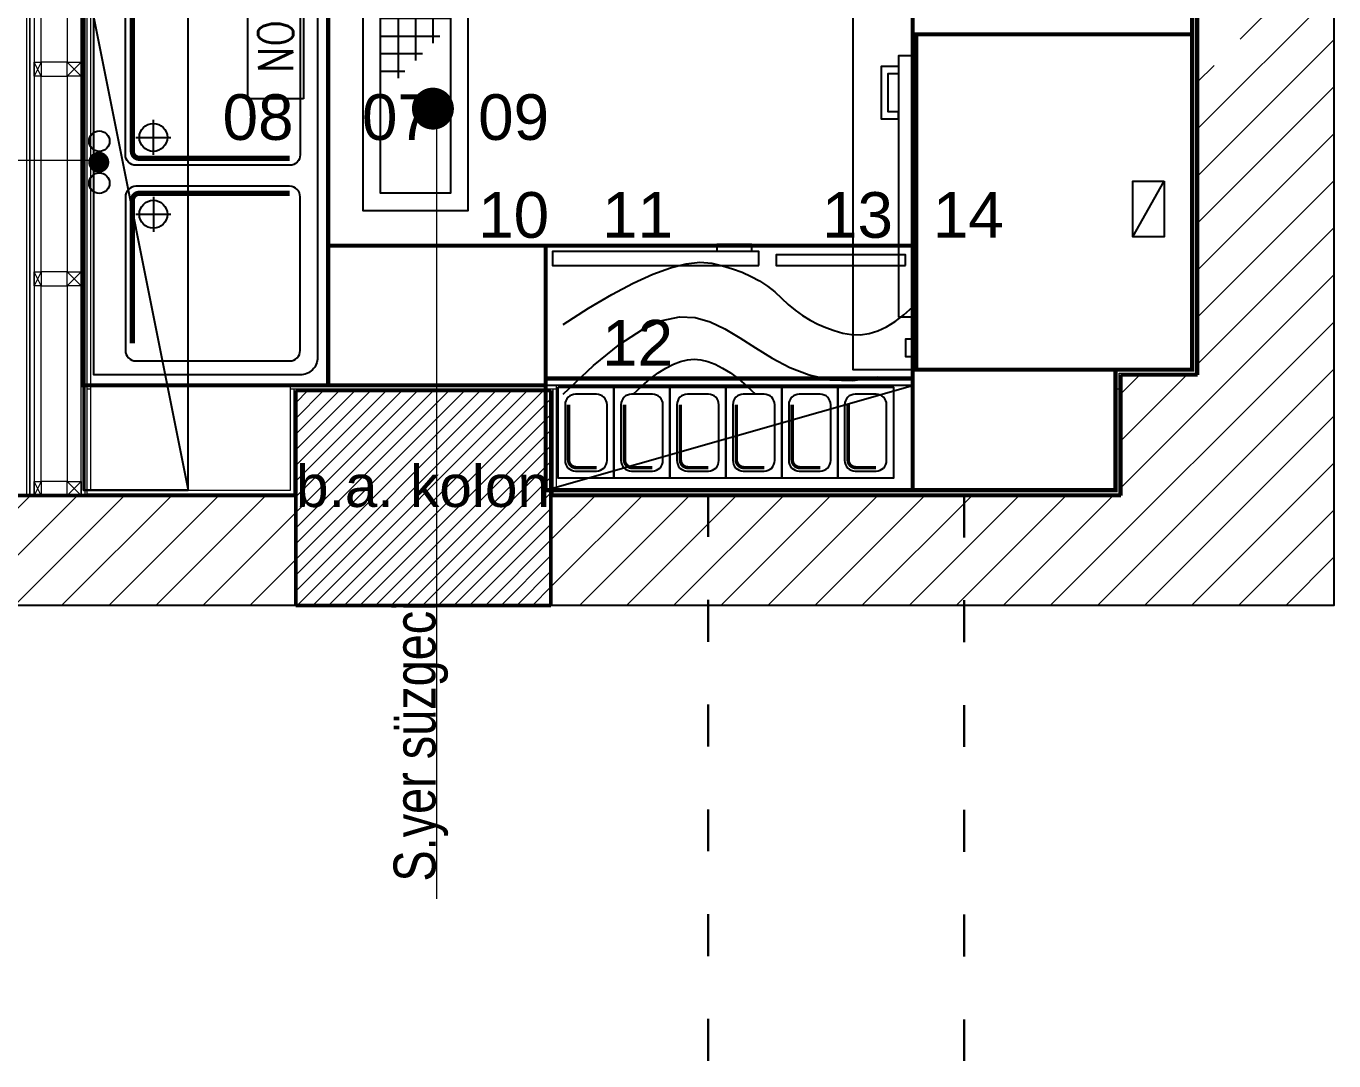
# Model space of a CAD drawing. Header units: millimetres. Extents: x 54215 to 67697, y 23496 to 56611.
# Drawn here: x 61537.2 to 61911.4, y 44477 to 44773.2 of the extents above; entities that cross this region are included whole.
import ezdxf
from ezdxf.enums import TextEntityAlignment as Align

# ---------------------------------------------------------------- set-up
doc = ezdxf.new("R2010")
doc.units = ezdxf.units.MM
doc.linetypes.add('ACAD_ISO03W100', pattern=[30, 12, -18])
doc.linetypes.add('DASHDOT', pattern=[1, 0.5, -0.25, 0, -0.25])
for name, color, linetype, lineweight in [('- 0.09', 9, 'Continuous', 9), ('- 0.30', 6, 'Continuous', 30), ('- 0.50', 30, 'Continuous', 50), ('DUVAR', 1, 'Continuous', 40), ('no3_duvar kaplama', 8, 'Continuous', 0), ('no3_kutu profil gorunus', 8, 'Continuous', 0), ('no3_kutuprofil kesit', 74, 'Continuous', 18), ('no3_yazı sıhhi tesisat', 172, 'Continuous', 0), ('YAZI', 8, 'Continuous', 13)]:
    doc.layers.add(name, color=color, linetype=linetype, lineweight=lineweight)
for name, color, linetype in [('-DWG_ANA', 7, 'Continuous'), ('-DWG_DETAY1', 7, 'Continuous'), ('-DWG_DETAY2', 7, 'Continuous'), ('NO', 4, 'Continuous'), ('NO-C', 7, 'Continuous'), ('PLAN', 7, 'Continuous'), ('S2000-019 Su Tes İşaretler', 5, 'Continuous'), ('SIH', 4, 'Continuous'), ('wall', 4, 'Continuous')]:
    doc.layers.add(name, color=color, linetype=linetype)
doc.layers.add('0 rölöve', color=7, linetype='Continuous', true_color=0xf1380e)
doc.layers.add('no3_alçıpan kesit', color=7, linetype='Continuous', lineweight=20, true_color=0xf5003d)
doc.styles.add('lst_area', font='arial.ttf')
doc.styles.add('ROMANS', font='romans.shx', dxfattribs={"width": 0.8})
doc.styles.get("Standard").update_dxf_attribs({"font": 'arial.ttf'})
doc.styles.add('YAZI', font='arial.ttf', dxfattribs={"width": 0.8, "height": 0.6})
doc.linetypes.add('{ -E- }', pattern='A,4,-0.75,["E",Standard,S=0.15,R=0,X=-0.05,Y=-0.07],-0.75', length=5.5)

# ---------------------------------------------------------------- blocks, each defined once
blk = doc.blocks.new('asmakatplanblok')
at = {"layer": '- 0.09'}
h = blk.add_hatch(dxfattribs=at)
h.set_pattern_fill('ANSI31', color=256)
h.set_pattern_definition([(45, (61649.389, 25204.291), (-2.245064, 2.245064), [])])
h.paths.add_polyline_path([(62945, 26874.28), (62872, 26874.28), (62872, 26812.78), (62945, 26812.78)])
h.paths.add_polyline_path([(63630.5, 26869.78), (63557, 26869.78), (63557, 26808.28), (63630.5, 26808.28)])
h.paths.add_polyline_path([(64212, 26868.78), (64138.5, 26868.78), (64138.5, 26807.28), (64212, 26807.28)])
h.paths.add_polyline_path([(64209, 26081.28), (64136, 26081.28), (64136, 26019.78), (64209, 26019.78)])
h.paths.add_polyline_path([(63630.5, 26082.28), (63557.5, 26082.28), (63557.5, 26020.78), (63630.5, 26020.78)])
h.paths.add_polyline_path([(62945, 26076.28), (62872, 26076.28), (62872, 26014.78), (62945, 26014.78)])
h = blk.add_hatch(dxfattribs=at)
h.set_pattern_fill('ANSI31', color=256, scale=3)
h.set_pattern_definition([(45, (61649.389, 25204.291), (-6.735192, 6.735192), [])])
h.paths.add_polyline_path([(64394, 26197.68), (64394, 26174.39), (64406.24, 26174.39), (64406.24, 26197.68)])
h.paths.add_polyline_path([(64138.5, 26868.78), (63630.5, 26869.78), (63630.5, 26835.78), (64138.5, 26835.78)])
h.paths.add_polyline_path([(62945, 26019.78), (64136, 26019.78), (64136, 26051.28), (63630.5, 26051.28), (63630.5, 26020.78), (63557.5, 26020.78), (63557.5, 26051.28), (62945, 26051.28)])
h.paths.add_polyline_path([(63557, 26868.78), (62945, 26868.78), (62945, 26834.78), (63557, 26834.78)])
h.paths.add_polyline_path([(64209, 26019.78), (64433.02, 26019.78), (64433.02, 26868.78), (64212, 26868.78), (64212, 26831.78), (64347.5, 26831.78), (64347.5, 26823.28), (64394, 26823.28), (64394, 26085.78), (64372.06, 26085.78), (64372.06, 26051.28), (64209, 26051.28)])
at = {"layer": '- 0.30', "linetype": 'ACAD_ISO03W100'}
blk.add_lwpolyline([(64253.99, 25889.41), (64253.99, 26051.28), (64327.28, 26051.28), (64327.28, 25889.41)], dxfattribs=at)
at = {"layer": '- 0.50'}
for p, q in [((64394, 26823.28), (64394, 26085.78)), ((64372.06, 26051.28), (64372.06, 26085.78)), ((64372.06, 26085.78), (64394, 26085.78)), ((64136, 26019.78), (64136, 26081.28)), ((64136, 26081.28), (64209, 26081.28)), ((64209, 26081.28), (64209, 26019.78)), ((63630.5, 26051.28), (64136, 26051.28)), ((64209, 26051.28), (64372.06, 26051.28)), ((64136, 26019.78), (64209, 26019.78))]:
    blk.add_line(p, q, dxfattribs=at)
at = {"layer": '0 rölöve'}
blk.add_lwpolyline([(64212, 26868.78), (64433.02, 26868.78), (64433.02, 26019.78), (62945, 26019.78)], dxfattribs=at)
at = {"layer": 'no3_alçıpan kesit'}
for p, q in [((64059.95, 26253.88), (64059.95, 26051.28)), ((64061.15, 26255.08), (64061.15, 26051.28))]:
    blk.add_line(p, q, dxfattribs=at)
for points in [[(64074.55, 26051.28), (64074.55, 26290.63)], [(64075.75, 26051.28), (64075.75, 26290.63)], [(64059.95, 26051.28), (64059.95, 26255.08)], [(64059.95, 26051.28), (64059.95, 26255.08)]]:
    blk.add_lwpolyline(points, dxfattribs=at)
at = {"layer": 'no3_duvar kaplama'}
for p, q in [((64392.5, 26087.28), (64392.5, 26714.28)), ((64393.5, 26086.28), (64393.5, 26715.28)), ((64058.95, 26252.88), (64058.95, 26051.28)), ((64370.56, 26082.78), (64370.56, 26087.28)), ((64370.56, 26087.28), (64392.5, 26087.28)), ((64371.56, 26081.78), (64371.56, 26086.28)), ((64371.56, 26086.28), (64393.5, 26086.28)), ((64370.56, 26081.78), (64371.56, 26081.78))]:
    blk.add_line(p, q, dxfattribs=at)
for points in [[(64076.25, 26290.63), (64076.25, 26081.78), (64077.25, 26081.78)], [(64077.25, 26290.63), (64077.25, 26082.78)], [(64076.25, 26081.78), (64076.25, 26051.78), (64135.5, 26051.78), (64135.5, 26081.78)], [(64077.25, 26082.78), (64077.25, 26052.78), (64134.5, 26052.78), (64134.5, 26082.78)], [(64134.5, 26082.78), (64210.5, 26082.78)], [(64134.5, 26081.78), (64210.5, 26081.78)], [(64209.5, 26081.78), (64209.5, 26051.78), (64371.56, 26051.78), (64371.56, 26082.78)], [(64210.5, 26082.78), (64210.5, 26052.78), (64370.56, 26052.78), (64370.56, 26082.78)]]:
    blk.add_lwpolyline(points, dxfattribs=at)
at = {"layer": 'no3_kutu profil gorunus'}
for points in [[(64063.15, 26231.28), (64070.55, 26231.28), (64070.55, 26175.28), (64063.15, 26175.28)], [(64063.15, 26171.28), (64070.55, 26171.28), (64070.55, 26115.28), (64063.15, 26115.28)], [(64063.15, 26111.28), (64070.55, 26111.28), (64070.55, 26055.28), (64063.15, 26055.28)]]:
    blk.add_lwpolyline(points, close=True, dxfattribs=at)
at = {"layer": 'no3_kutuprofil kesit'}
for p, q in [((64063.15, 26175.28), (64061.15, 26171.28)), ((64063.15, 26171.28), (64061.15, 26175.28)), ((64074.55, 26175.28), (64070.55, 26171.28)), ((64074.55, 26171.28), (64070.55, 26175.28)), ((64063.15, 26115.28), (64061.15, 26111.28)), ((64063.15, 26111.28), (64061.15, 26115.28)), ((64074.55, 26115.28), (64070.55, 26111.28)), ((64074.55, 26111.28), (64070.55, 26115.28)), ((64063.15, 26055.28), (64061.15, 26051.28)), ((64063.15, 26051.28), (64061.15, 26055.28)), ((64074.55, 26055.28), (64070.55, 26051.28)), ((64074.55, 26051.28), (64070.55, 26055.28))]:
    blk.add_line(p, q, dxfattribs=at)
for points in [[(64063.15, 26175.28), (64063.15, 26171.28), (64061.15, 26171.28), (64061.15, 26175.28)], [(64074.55, 26175.28), (64074.55, 26171.28), (64070.55, 26171.28), (64070.55, 26175.28)], [(64063.15, 26115.28), (64063.15, 26111.28), (64061.15, 26111.28), (64061.15, 26115.28)], [(64074.55, 26115.28), (64074.55, 26111.28), (64070.55, 26111.28), (64070.55, 26115.28)], [(64063.15, 26055.28), (64063.15, 26051.28), (64061.15, 26051.28), (64061.15, 26055.28)], [(64074.55, 26055.28), (64074.55, 26051.28), (64070.55, 26051.28), (64070.55, 26055.28)]]:
    blk.add_lwpolyline(points, close=True, dxfattribs=at)
at = {"layer": '0 rölöve'}
blk.add_text('b.a. kolon', height=12, dxfattribs=at).set_placement((64136.06, 26047.97))
blk = doc.blocks.new('PIZZA 68 68')
at = {"layer": '-DWG_ANA', "color": 0, "const_width": 1.2}
blk.add_lwpolyline([(-48, 0), (48, 0), (48, -79), (-48, -79)], close=True, dxfattribs=at)
at = {"layer": '-DWG_DETAY1', "color": 0}
for points in [[(-6, -8), (10, -8), (10, -17), (-6, -17)], [(-41.82, -80), (-41.82, -84), (32.91, -84), (32.91, -80)]]:
    blk.add_lwpolyline(points, close=True, dxfattribs=at)
at = {"layer": '-DWG_DETAY2', "color": 0}
for points in [[(10, -17), (-6, -8)], [(39.26, -79), (39.26, -82), (44.26, -82), (44.26, -79)], [(-38.82, -84), (-38.82, -89), (-23.82, -89), (-23.82, -84), (-25.82, -84), (-25.82, -87), (-36.82, -87), (-36.82, -84)]]:
    blk.add_lwpolyline(points, dxfattribs=at)
blk = doc.blocks.new('EK_55R')
at = {"layer": '-DWG_DETAY1', "color": 0}
blk.add_lwpolyline([(22, -7), (-22, -7, 0.414214), (-25, -10), (-25, -54, 0.414214), (-22, -57), (22, -57, 0.414214), (25, -54), (25, -10, 0.414214)], format="xyb", close=True, dxfattribs=at)
at = {"layer": '-DWG_DETAY2', "color": 0, "const_width": 1.5}
blk.add_lwpolyline([(-20, -9), (21, -9, -0.414214), (23, -11), (23, -54)], format="xyb", dxfattribs=at)
at = {"layer": '-DWG_DETAY2', "color": 0}
for points in [[(17, -10), (17, -20)], [(22, -15), (12, -15)]]:
    blk.add_lwpolyline(points, dxfattribs=at)
blk.add_circle((17, -15), 4, dxfattribs=at)
blk = doc.blocks.new('E_120')
at = {"layer": '-DWG_ANA', "color": 0, "const_width": 1.2}
blk.add_lwpolyline([(0, -70), (0, 0), (120, 0), (120, -70)], close=True, dxfattribs=at)
at = {"layer": '-DWG_DETAY1', "color": 0, "linetype": 'Continuous'}
blk.add_lwpolyline([(3, -62), (3, -3), (117, -3), (117, -62, -0.414214), (112, -67), (8, -67, -0.414214)], format="xyb", close=True, dxfattribs=at)
blk = doc.blocks.new('EK_55L')
at = {"layer": '-DWG_DETAY1', "color": 0}
blk.add_lwpolyline([(-22, -7), (22, -7, -0.414214), (25, -10), (25, -54, -0.414214), (22, -57), (-22, -57, -0.414214), (-25, -54), (-25, -10, -0.414214)], format="xyb", close=True, dxfattribs=at)
at = {"layer": '-DWG_DETAY2', "color": 0, "const_width": 1.5}
blk.add_lwpolyline([(20, -9), (-21, -9, 0.414214), (-23, -11), (-23, -54)], format="xyb", dxfattribs=at)
at = {"layer": '-DWG_DETAY2', "color": 0}
for points in [[(-17, -10), (-17, -20)], [(-22, -15), (-12, -15)]]:
    blk.add_lwpolyline(points, dxfattribs=at)
blk.add_circle((-17, -15), 4, dxfattribs=at)
blk = doc.blocks.new('E2N120')
at = {"layer": 'NO-C', "color": 0}
blk.add_lwpolyline([(82, -63), (82, -47), (113, -47), (113, -63)], close=True, dxfattribs=at)
at = {"layer": 'PLAN', "color": 0, "linetype": 'Continuous'}
for name, p in [('E_120', (0, 0)), ('EK_55R', (32, -5)), ('EK_55L', (88, -5))]:
    blk.add_blockref(name, p, dxfattribs=at)
at = {"layer": 'NO', "linetype": 'Continuous', "style": 'ROMANS', "width": 0.8}
blk.add_attdef('NO', text='', height=10, dxfattribs=at).set_placement((97, -55), align=Align.MIDDLE)
blk = doc.blocks.new('A$C50070AD0')
at = {"layer": '-DWG_DETAY1'}
blk.add_lwpolyline([(26, -16), (26, 0), (0, 0), (0, -16)], close=True, dxfattribs=at)
blk.add_lwpolyline([(2, -11), (2, -5, -0.414214), (5, -2), (21, -2, -0.414214), (24, -5), (24, -11, -0.414214), (21, -14), (5, -14, -0.414214)], format="xyb", close=True, dxfattribs=at)
at = {"layer": '-DWG_DETAY1', "const_width": 1}
blk.add_lwpolyline([(21, -13), (5.2, -13, -0.414214), (3, -10.8), (3, -5)], format="xyb", dxfattribs=at)
blk = doc.blocks.new('A$C71AD76E8')
at = {"layer": '-DWG_ANA', "color": 0, "const_width": 1.2}
for points in [[(-105, 0), (0, 0), (0, 70), (-105, 70)], [(0, 32), (0, 0), (-105, 0), (-105, 32)]]:
    blk.add_lwpolyline(points, close=True, dxfattribs=at)
at = {"layer": '-DWG_DETAY1', "color": 0}
for points in [[(-44, 64.36), (-44, 68.36), (-103, 68.36), (-103, 64.36)], [(-2, 64.36), (-2, 67.36), (-39, 67.36), (-39, 64.36)]]:
    blk.add_lwpolyline(points, close=True, dxfattribs=at)
at = {"layer": '-DWG_DETAY2', "color": 0}
blk.add_lwpolyline([(-46, 68.36), (-46, 70.36), (-56, 70.36), (-56, 68.36)], dxfattribs=at)
at = {"layer": 'DUVAR', "xscale": -1, "rotation": 270}
for p in [(-85.45, 3.47), (-69.45, 3.47), (-53.45, 3.47), (-37.45, 3.47), (-21.45, 3.47), (-5.45, 3.47)]:
    blk.add_blockref('A$C50070AD0', p, dxfattribs=at)
blk = doc.blocks.new('YL3-C')
at = {"layer": '-DWG_DETAY1', "color": 0}
for p, q in [((10, 5), (10, 25)), ((15, 25), (15, 5)), ((20, 5), (20, 25)), ((25, 25), (25, 5)), ((5, 20), (32, 20)), ((30, 5), (30, 22)), ((5, 15), (37, 15)), ((35, 5), (35, 17)), ((40, 5), (40, 12)), ((5, 10), (42, 10))]:
    blk.add_line(p, q, dxfattribs=at)
blk = doc.blocks.new('YRI033')
at = {"layer": '-DWG_ANA', "color": 0}
blk.add_lwpolyline([(0, 0), (80, 0), (80, -30), (0, -30)], close=True, dxfattribs=at)
at = {"layer": '-DWG_DETAY1', "color": 0}
blk.add_lwpolyline([(5, -5), (75, -5), (75, -25), (5, -25)], close=True, dxfattribs=at)
at = {"layer": 'PLAN', "color": 0}
blk.add_blockref('YL3-C', (0, -30), dxfattribs=at)
blk = doc.blocks.new('TMERMER')
at = {"layer": '-DWG_DETAY2', "color": 0, "linetype": 'Continuous'}
for points in [[(0, 20), (7.23, 24.65), (13.91, 28.59), (20.04, 31.84), (25.62, 34.38), (30.66, 36.21), (35.16, 37.34), (39.1, 37.77), (42.5, 37.5), (45.55, 36.8), (48.44, 35.94), (51.17, 34.92), (53.75, 33.75), (56.17, 32.42), (58.44, 30.94), (60.55, 29.3), (62.5, 27.5), (64.41, 25.7), (66.41, 24.06), (68.48, 22.58), (70.62, 21.25), (72.85, 20.08), (75.16, 19.06), (77.54, 18.2), (80, 17.5), (82.5, 17.07), (85, 17.03), (87.5, 17.38), (90, 18.12), (92.5, 19.26), (95, 20.78), (97.5, 22.7), (100, 25)], [(0, 0), (8.7, 8.24), (16.19, 14.36), (22.65, 18.57), (28.28, 21.09), (33.26, 22.16), (37.79, 21.97), (42.06, 20.76), (46.25, 18.75), (50.54, 16.16), (55.02, 13.26), (59.76, 10.33), (64.84, 7.66), (70.33, 5.51), (76.31, 4.16), (82.84, 3.9), (90, 5)], [(20, 0), (22.46, 2.34), (24.84, 4.38), (27.15, 6.09), (29.38, 7.5), (31.52, 8.59), (33.59, 9.38), (35.59, 9.84), (37.5, 10), (39.41, 9.84), (41.41, 9.38), (43.48, 8.59), (45.62, 7.5), (47.85, 6.09), (50.16, 4.38), (52.54, 2.34), (55, 0)]]:
    blk.add_lwpolyline(points, dxfattribs=at)
blk = doc.blocks.new('MUTFAK')
at = {"layer": '-DWG_ANA', "color": 0, "const_width": 1.2}
for points in [[(66642.45, 26060.56), (66562.45, 26060.56), (66562.45, 25923.7), (66620.52, 25923.7), (66620.52, 25958.2), (66642.45, 25958.2), (66642.45, 26060.56)], [(66465.45, 25993.7), (66395.2, 25993.7), (66395.2, 25953.7), (66457.45, 25953.7), (66457.45, 25993.7)]]:
    blk.add_lwpolyline(points, dxfattribs=at)
at = {"linetype": '{ -E- }'}
for points in [[(66642.45, 25958.2), (66545.45, 25958.2), (66545.45, 26338.2), (66642.45, 26338.2)], [(66325.2, 25923.7), (66355.2, 25923.7), (66355.2, 26073.7), (66325.2, 26073.7), (66325.2, 26073.7), (66355.2, 25923.7), (66325.2, 25923.7), (66325.2, 26073.7)], [(66562.45, 25923.7), (66562.45, 25953.7), (66457.45, 25953.7), (66457.45, 25923.7), (66562.45, 25953.7)]]:
    blk.add_lwpolyline(points, dxfattribs=at)
at = {"rotation": 270}
for name, p in [('YRI033', (66435.2, 26083.7)), ('PIZZA 68 68', (66642.45, 26006.2))]:
    blk.add_blockref(name, p, dxfattribs=at)
at = {"rotation": 90}
blk.add_blockref('E2N120', (66325.2, 25953.7), dxfattribs=at).add_auto_attribs({'NO': 'NO'})
for name, p in [('A$C71AD76E8', (66562.45, 25923.7)), ('TMERMER', (66462.47, 25951.17))]:
    blk.add_blockref(name, p)
at = {"layer": 'YAZI', "style": 'lst_area'}
for s, p in [('08', (66365, 26023.98)), ('07', (66404.89, 26023.98)), ('09', (66438.13, 26023.98)), ('10', (66438.13, 25995.96)), ('11', (66473.59, 25995.96)), ('13', (66536.52, 25995.96)), ('14', (66568.23, 25995.96)), ('12', (66473.59, 25959.36))]:
    blk.add_text(s, height=13.071, dxfattribs=at).set_placement(p)
blk = doc.blocks.new('A$C7E7D3E18')
at = {"layer": 'SIH', "linetype": 'Continuous', "const_width": 6}
blk.add_lwpolyline([(3, 6, 1), (9, 6, 1)], format="xyb", close=True, dxfattribs=at)
blk = doc.blocks.new('A$C6E87713E')
at = {"layer": 'S2000-019 Su Tes İşaretler'}
for centre in [(5.89, 6.3), (29.89, 6.3)]:
    blk.add_circle(centre, 5.89, dxfattribs=at)
blk.add_blockref('A$C7E7D3E18', (11.95, 0))

msp = doc.modelspace()

# ---------------------------------------------------------------- linework, layer by layer
at = {"layer": 'no3_yazı sıhhi tesisat'}
msp.add_line((61654.58, 44748.613), (61654.58, 44523.364), dxfattribs=at)
at = {"layer": 'no3_yazı sıhhi tesisat', "elevation": 0.002}
msp.add_lwpolyline([(61560.286, 44734.768), (61456.174, 44734.768)], dxfattribs=at)

# ---------------------------------------------------------------- block references
for name, p in [('asmakatplanblok', (-2521.664, 18587.575)), ('MUTFAK', (-4771.618, 18716.654))]:
    msp.add_blockref(name, p)
at = {"extrusion": (0, 0, -1), "zscale": -1, "rotation": 18.90912009657019}
msp.add_blockref('A$C7E7D3E18', (-61657.305, 44741.965), dxfattribs=at)
at = {"layer": 'wall', "color": 0, "linetype": 'DASHDOT', "xscale": 0.5, "yscale": 0.5, "zscale": 0.5, "rotation": 270}
msp.add_blockref('A$C6E87713E', (61554.968, 44743.211), dxfattribs=at)

# ---------------------------------------------------------------- texts
at = {"layer": 'no3_yazı sıhhi tesisat', "insert": (61650.131, 44568.554), "char_height": 12, "width": 110.07484, "attachment_point": 5, "rotation": 90, "style": 'YAZI'}
msp.add_mtext('S.yer süzgeci', dxfattribs=at)

doc.saveas('drawing.dxf')
